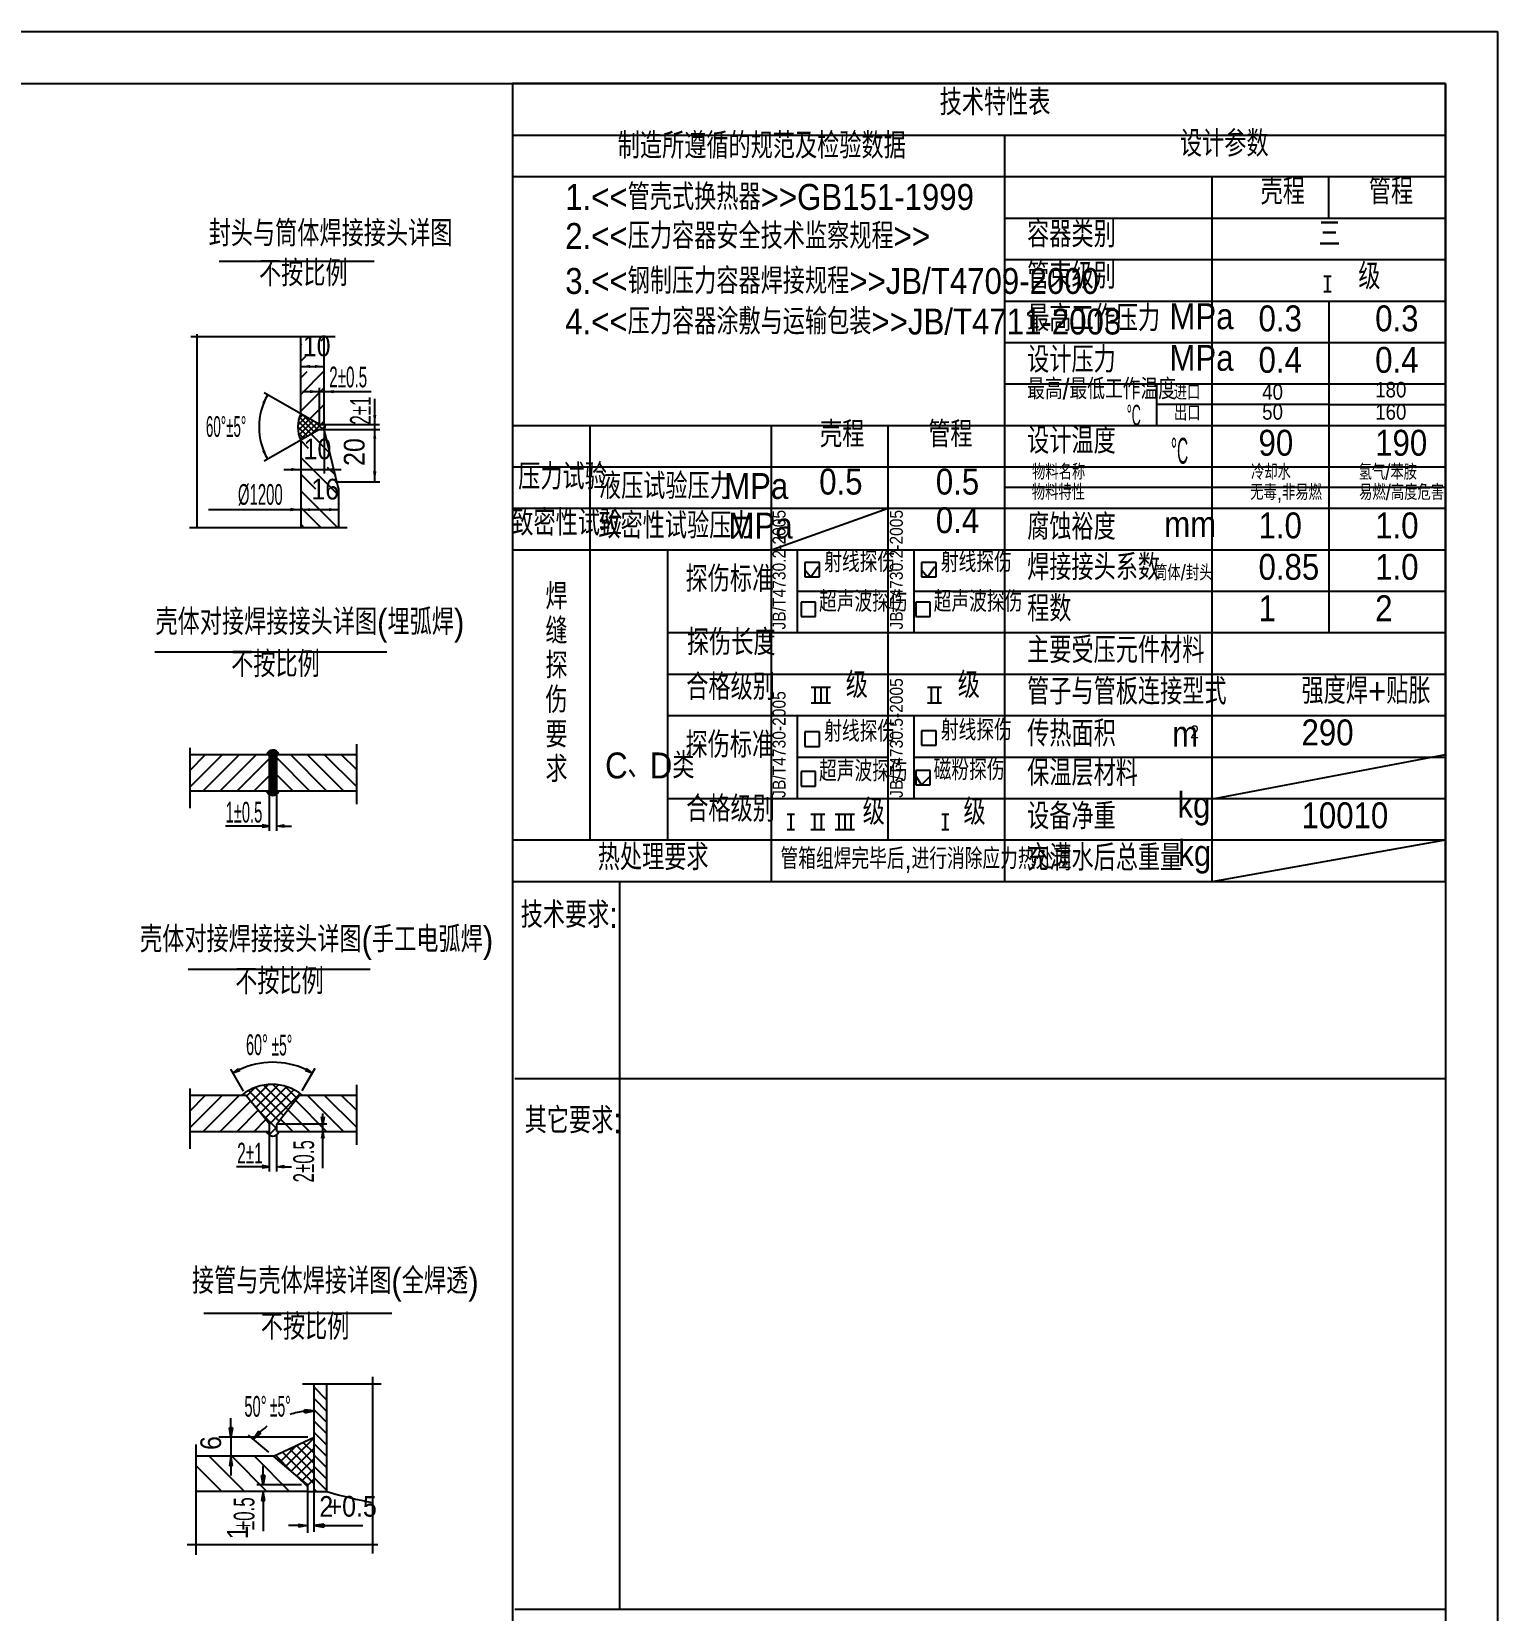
# Model space of a CAD drawing. Extents: x -3738 to 8162, y -7789 to 9011.
# Drawn here: x 2507 to 8162, y 2917 to 9011 of the extents above; entities that cross this region are included whole.
import ezdxf
from ezdxf.enums import TextEntityAlignment as Align

# ---------------------------------------------------------------- set-up
doc = ezdxf.new("R2010")
doc.units = 0
for name, color, linetype in [('1', 7, 'Continuous'), ('11', 3, 'Continuous'), ('12', 7, 'Continuous'), ('17', 7, 'Continuous'), ('2', 4, 'Continuous'), ('25', 4, 'Continuous'), ('3', 7, 'Continuous'), ('70', 8, 'Continuous'), ('8', 3, 'Continuous'), ('9', 134, 'Continuous')]:
    doc.layers.add(name, color=color, linetype=linetype)
doc.styles.add('style1', font='cadt_en.shx', dxfattribs={"width": 0.531562, "bigfont": 'cadt_hz.shx'})
doc.styles.add('style125', font='cadt_en.shx', dxfattribs={"width": 0.495841, "bigfont": 'cadt_hz.shx'})
doc.styles.add('style126', font='cadt_en.shx', dxfattribs={"width": 0.530675, "bigfont": 'cadt_hz.shx'})
doc.styles.add('style127', font='cadt_en.shx', dxfattribs={"width": 0.519182, "bigfont": 'cadt_hz.shx'})
doc.styles.add('style128', font='cadt_en.shx', dxfattribs={"width": 0.611965, "bigfont": 'cadt_hz.shx'})
doc.styles.add('style129', font='cadt_en.shx', dxfattribs={"width": 0.557014, "bigfont": 'cadt_hz.shx'})
doc.styles.add('style130', font='cadt_en.shx', dxfattribs={"width": 0.538058, "bigfont": 'cadt_hz.shx'})
doc.styles.add('style131', font='cadt_en.shx', dxfattribs={"width": 0.482657, "bigfont": 'cadt_hz.shx'})
doc.styles.add('style132', font='cadt_en.shx', dxfattribs={"width": 0.6125, "bigfont": 'cadt_hz.shx'})
doc.styles.add('style133', font='cadt_en.shx', dxfattribs={"width": 0.54814, "bigfont": 'cadt_hz.shx'})
doc.styles.add('style134', font='cadt_en.shx', dxfattribs={"width": 0.611965, "bigfont": 'cadt_hz.shx'})
doc.styles.add('style135', font='cadt_en.shx', dxfattribs={"width": 0.495841, "bigfont": 'cadt_hz.shx'})
doc.styles.add('style136', font='cadt_en.shx', dxfattribs={"width": 0.529315, "bigfont": 'cadt_hz.shx'})
doc.styles.add('style53', font='cadt_en.shx', dxfattribs={"width": 0.444638, "bigfont": 'cadt_hz.shx'})
doc.styles.add('style54', font='cadt_en.shx', dxfattribs={"width": 0.452438, "bigfont": 'cadt_hz.shx'})

# ---------------------------------------------------------------- blocks, each defined once
blk = doc.blocks.new('*U76')
at = {"layer": '25'}
for p, q in [((-3717.8, 9011.3), (8162.2, 9011.3)), ((8162.2, 9011.3), (8162.2, -7788.7))]:
    blk.add_line(p, q, dxfattribs=at)
blk = doc.blocks.new('*U82')
at = {"layer": '1'}
for p, q in [((3413.8, 6221), (3429.7, 6237)), ((3414.5, 6223.4), (3416.9, 6221)), ((3417.1, 6227.8), (3424, 6221)), ((3420.4, 6231.6), (3452.7, 6199.4)), ((3420.8, 6221), (3438, 6238.1)), ((3424.5, 6234.6), (3452.7, 6206.4)), ((3424.9, 6218), (3444.2, 6237.2)), ((3424.9, 6210.9), (3449.2, 6235.2)), ((3424.9, 6203.8), (3453.5, 6232.4)), ((3424.9, 6196.7), (3457, 6228.8)), ((3424.9, 6220.1), (3452.7, 6192.3)), ((3424.9, 6189.7), (3452.7, 6217.4)), ((3429.3, 6236.8), (3452.7, 6213.5)), ((3435.2, 6238.1), (3452.7, 6220.6)), ((3442.7, 6237.6), (3459.3, 6221)), ((3456.2, 6221), (3459.8, 6224.6)), ((3424.9, 6213), (3452.7, 6185.2)), ((3424.9, 6182.6), (3452.7, 6210.4)), ((3424.9, 6205.9), (3452.7, 6178.1)), ((3424.9, 6175.5), (3452.7, 6203.3)), ((3424.9, 6198.8), (3452.7, 6171.1)), ((3424.9, 6168.5), (3452.7, 6196.2)), ((3424.9, 6191.8), (3452.7, 6164)), ((3424.9, 6161.4), (3452.7, 6189.2)), ((3424.9, 6184.7), (3452.7, 6156.9)), ((3424.9, 6154.3), (3452.7, 6182.1)), ((3424.9, 6177.6), (3452.7, 6149.9)), ((3424.9, 6147.2), (3452.7, 6175)), ((3424.9, 6170.6), (3452.7, 6142.8)), ((3424.9, 6140.2), (3452.7, 6167.9)), ((3424.9, 6163.5), (3452.7, 6135.7)), ((3424.9, 6133.1), (3452.7, 6160.9)), ((3424.9, 6156.4), (3452.7, 6128.6)), ((3424.9, 6126), (3452.7, 6153.8)), ((3424.9, 6149.3), (3452.7, 6121.6)), ((3424.9, 6119), (3452.7, 6146.7)), ((3424.9, 6142.3), (3452.7, 6114.5)), ((3424.9, 6111.9), (3452.7, 6139.7)), ((3424.9, 6135.2), (3452.7, 6107.4)), ((3424.9, 6104.8), (3452.7, 6132.6)), ((3424.9, 6128.1), (3452.7, 6100.4)), ((3424.9, 6097.7), (3452.7, 6125.5)), ((3424.9, 6121.1), (3452.7, 6093.3)), ((3424.9, 6090.7), (3452.7, 6118.4)), ((3424.9, 6114), (3452.7, 6086.2)), ((3424.9, 6083.6), (3452.7, 6111.4)), ((3424.9, 6106.9), (3458.1, 6073.7)), ((3424.9, 6076.5), (3452.7, 6104.3)), ((3424.9, 6099.8), (3454.8, 6070)), ((3424.9, 6069.5), (3452.7, 6097.2)), ((3424.9, 6092.8), (3450.8, 6066.9)), ((3424.9, 6085.7), (3446, 6064.5)), ((3424.9, 6078.6), (3440.3, 6063.2)), ((3424.9, 6071.6), (3433, 6063.4)), ((3427.5, 6065.1), (3452.7, 6090.2)), ((3433, 6063.4), (3452.7, 6083.1)), ((3439.8, 6063.1), (3457.6, 6081)), ((3450.2, 6066.5), (3459.1, 6075.4, 1)), ((3457.9, 6081), (3460.6, 6078.3))]:
    blk.add_line(p, q, dxfattribs=at)
blk = doc.blocks.new('*U205')
at = {"layer": '1'}
for p, q in [((-3217.8, 8811.3), (7962.2, 8811.3)), ((7962.2, 8811.3), (7962.2, -7588.7))]:
    blk.add_line(p, q, dxfattribs=at)

msp = doc.modelspace()

# ---------------------------------------------------------------- linework, layer by layer
at = {"layer": '1'}
for p, q in [((4362.15543, 8811.31059), (4362.15543, 1414.28634)), ((3545.16244, 7536.28435), (3545.16244, 7832.63878)), ((3636.25326, 7494.2113), (3636.25326, 7832.63878)), ((3618.03509, 7494.2113), (3545.16244, 7536.28435)), ((3618.03509, 7475.99314), (3545.16244, 7433.92009)), ((3618.03509, 7494.2113), (3636.25326, 7494.2113)), ((3618.03509, 7475.99314), (3636.25326, 7475.99314)), ((3690.90775, 7248.26609), (3636.25326, 7475.99314, 6.28319)), ((3545.16244, 7433.92009), (3545.16244, 7096.25805)), ((3690.90775, 7248.26609), (3690.90775, 7096.25805)), ((3116.87128, 6220.97641), (3178.05396, 6220.97641)), ((3178.05396, 6220.97641), (3243.5213, 6220.97641)), ((3243.5213, 6220.97641), (3308.98864, 6220.97641)), ((3308.98864, 6220.97641), (3318.14144, 6220.97641)), ((3318.14144, 6220.97641), (3424.88038, 6220.97641)), ((3424.88038, 6080.98635), (3424.88038, 6220.97641)), ((3452.65582, 6080.98635), (3452.65582, 6220.97641)), ((3452.65582, 6220.97641), (3570.67386, 6220.97641)), ((3570.67386, 6220.97641), (3636.1412, 6220.97641)), ((3636.1412, 6220.97641), (3701.60854, 6220.97641)), ((3701.60854, 6220.97641), (3761.40273, 6220.97641)), ((3116.87128, 6080.98635), (3168.99859, 6080.98635)), ((3168.99859, 6080.98635), (3234.46593, 6080.98635)), ((3234.46593, 6080.98635), (3299.93327, 6080.98635)), ((3299.93327, 6080.98635), (3365.40061, 6080.98635)), ((3365.40061, 6080.98635), (3413.30386, 6080.98635)), ((3413.30386, 6080.98635), (3424.88038, 6080.98635)), ((3452.65582, 6080.98635), (3461.56372, 6080.98635)), ((3461.56372, 6080.98635), (3514.26189, 6080.98635)), ((3514.26189, 6080.98635), (3571.88096, 6080.98635)), ((3571.88096, 6080.98635), (3579.72923, 6080.98635)), ((3579.72923, 6080.98635), (3645.19657, 6080.98635)), ((3645.19657, 6080.98635), (3710.66391, 6080.98635)), ((3710.66391, 6080.98635), (3761.40273, 6080.98635)), ((3116.87128, 4906.12701), (3178.05396, 4906.12701)), ((3178.05396, 4906.12701), (3243.5213, 4906.12701)), ((3243.5213, 4906.12701), (3308.98864, 4906.12701)), ((3308.98864, 4906.12701), (3318.14144, 4906.12701)), ((3318.14144, 4906.12701), (3333.21253, 4906.12701)), ((3351.81636, 4883.48739), (3333.21253, 4906.12701)), ((3381.34695, 4847.55064), (3351.81636, 4883.48739)), ((3496.02858, 4849.83761), (3524.81594, 4886.51759)), ((3524.81594, 4886.51759), (3540.2059, 4906.12701)), ((3540.2059, 4906.12701), (3551.04243, 4906.12701)), ((3551.04243, 4906.12701), (3570.67386, 4906.12701)), ((3570.67386, 4906.12701), (3636.1412, 4906.12701)), ((3636.1412, 4906.12701), (3701.60854, 4906.12701)), ((3701.60854, 4906.12701), (3761.40273, 4906.12701)), ((3410.87753, 4811.61388), (3381.34695, 4847.55064)), ((3467.24122, 4813.15763), (3496.02858, 4849.83761)), ((3116.87128, 4766.13696), (3168.99859, 4766.13696)), ((3168.99859, 4766.13696), (3234.46593, 4766.13696)), ((3234.46593, 4766.13696), (3299.93327, 4766.13696)), ((3299.93327, 4766.13696), (3365.40061, 4766.13696)), ((3365.40061, 4766.13696), (3413.30386, 4766.13696, 6.28319)), ((3424.88038, 4794.57335), (3410.87753, 4811.61388)), ((3413.30386, 4766.13696), (3424.88038, 4766.13696)), ((3424.88038, 4766.13696), (3424.88038, 4794.57335)), ((3452.65582, 4794.57335), (3467.24122, 4813.15763)), ((3452.65582, 4766.13696), (3452.65582, 4794.57335)), ((3452.65582, 4766.13696), (3461.56372, 4766.13696)), ((3461.56372, 4766.13696), (3514.26189, 4766.13696)), ((3514.26189, 4766.13696), (3571.88096, 4766.13696)), ((3571.88096, 4766.13696), (3579.72923, 4766.13696, 6.28319)), ((3579.72923, 4766.13696), (3645.19657, 4766.13696)), ((3645.19657, 4766.13696), (3710.66391, 4766.13696)), ((3710.66391, 4766.13696), (3761.40273, 4766.13696)), ((3597.05725, 3376.80506), (3597.05725, 3791.58925)), ((3646.43581, 3376.722), (3646.43581, 3791.58925)), ((3439.99805, 3512.56589), (3597.05725, 3585.461)), ((3439.99805, 3512.56589), (3140.93732, 3512.56589)), ((3526.58807, 3439.90823), (3439.99805, 3512.56589)), ((3572.36797, 3401.49434), (3526.58807, 3439.90823)), ((3572.36797, 3376.80506), (3140.93732, 3376.80506)), ((3572.36797, 3394.12834), (3572.36797, 3401.49434)), ((3572.36797, 3376.80506), (3572.36797, 3394.12834)), ((3572.36797, 3376.80506), (3646.18078, 3376.80506))]:
    msp.add_line(p, q, dxfattribs=at)
for centre, radius, start, end in [((3660.60898, 7485.10222), 126.28347, 156.090350825, 203.909649175), ((3625.62599, 7485.10222), 13.99693, 319.398705355, 400.601294645), ((3437.43379, 6212.96524), 25.19075, 93.439148439, 163.313184543), ((3437.43379, 6212.96524), 25.19075, 16.686815457, 93.439148439), ((3437.43379, 6088.21963), 25.19075, 196.686815457, 266.560851561), ((3437.43379, 6088.21963), 25.19075, 266.560851561, 343.313184543), ((3434.59193, 4763.81268), 183.88608, 50.707821783, 129.292178217), ((3437.43379, 4773.37023), 25.19075, 196.686815457, 266.560851561), ((3437.43379, 4773.37023), 25.19075, 266.560851561, 343.313184543), ((4104.71761, 4862.72863), 1554.98908, 252.859428373, 259.564538072)]:
    msp.add_arc(centre, radius, start, end, dxfattribs=at)
at = {"layer": '17'}
msp.add_line((3230.08024, 8124.5516), (3828.00096, 8124.5516, 1), dxfattribs=at)
at = {"layer": '2'}
for p, q in [((7512.15543, 8291.31059), (7512.15543, 8451.31059)), ((6262.15543, 8291.31059), (7962.15543, 8291.31059, 1)), ((6262.15543, 8131.31059), (7962.15543, 8131.31059)), ((7493.08064, 8067.6448), (7521.06648, 8067.6448)), ((7507.07356, 8067.6448), (7507.07356, 8007.79327)), ((7493.08064, 8007.79327), (7521.06648, 8007.79327)), ((6262.15543, 7971.31059), (7962.15543, 7971.31059)), ((7512.15543, 7971.31059), (7512.15543, 6691.31059)), ((3678.08078, 7832.63878), (3120.71488, 7832.63878, 1)), ((3144.36284, 7843.20276), (3144.36284, 7096.25805)), ((6262.15543, 7811.31059), (7962.15543, 7811.31059)), ((6262.15543, 7651.31059), (7962.15543, 7651.31059)), ((6847.18063, 7651.31059), (6847.18063, 7491.31059)), ((7512.15543, 7571.31059), (6847.18063, 7571.31059)), ((7512.15543, 7571.31059), (7962.15543, 7571.31059)), ((4362.15543, 7491.31059), (7962.15543, 7491.31059)), ((4362.15543, 7331.31059), (7962.15543, 7331.31059)), ((7062.15543, 7251.31059), (6262.15543, 7251.31059)), ((7512.15543, 7251.31059), (7062.15543, 7251.31059)), ((7962.15543, 7251.31059), (7512.15543, 7251.31059)), ((4362.15543, 7171.31059), (7962.15543, 7171.31059)), ((5362.15543, 7011.31059), (5812.15543, 7171.31059)), ((3299.57645, 7096.25805), (3116.056, 7096.25805)), ((3723.87136, 7096.25805), (3271.63773, 7096.25805)), ((4362.15543, 7011.31059), (7962.15543, 7011.31059)), ((5462.15543, 6691.31059), (5462.15543, 7011.31059)), ((5912.15543, 6691.31059), (5912.15543, 7011.31059)), ((5546.21411, 6962.38184), (5490.21411, 6962.38184)), ((5490.21411, 6962.38184), (5490.21411, 6906.38184)), ((5546.21411, 6906.38184), (5546.21411, 6962.38184)), ((5996.21411, 6962.38184), (5940.21411, 6962.38184)), ((5940.21411, 6962.38184), (5940.21411, 6906.38184)), ((5996.21411, 6906.38184), (5996.21411, 6962.38184)), ((5490.21411, 6934.16221), (5513.8827, 6906.38184)), ((5490.21411, 6906.38184), (5546.21411, 6906.38184)), ((5513.8827, 6906.38184), (5541.86854, 6946.38184)), ((5940.21411, 6934.16221), (5963.8827, 6906.38184)), ((5940.21411, 6906.38184), (5996.21411, 6906.38184)), ((5963.8827, 6906.38184), (5991.86854, 6946.38184)), ((5462.15543, 6851.31059), (5812.15543, 6851.31059)), ((5912.15543, 6851.31059), (7962.15543, 6851.31059)), ((5475.9208, 6809.0824), (5475.9208, 6753.0824)), ((5531.9208, 6809.0824), (5475.9208, 6809.0824)), ((5531.9208, 6753.0824), (5531.9208, 6809.0824)), ((5918.18562, 6809.0824), (5918.18562, 6753.0824)), ((5974.18562, 6809.0824), (5918.18562, 6809.0824)), ((5974.18562, 6753.0824), (5974.18562, 6809.0824)), ((5475.9208, 6753.0824), (5531.9208, 6753.0824)), ((5918.18562, 6753.0824), (5974.18562, 6753.0824)), ((4962.15543, 6691.31059), (7962.15543, 6691.31059)), ((4962.15543, 6531.31059), (7962.15543, 6531.31059)), ((5514.80947, 6480.69602), (5542.79531, 6480.69602)), ((5528.80239, 6480.69602), (5528.80239, 6420.84449)), ((5537.74744, 6480.69602), (5565.73328, 6480.69602)), ((5551.74036, 6480.69602), (5551.74036, 6420.84449)), ((5560.6854, 6480.69602), (5588.67124, 6480.69602)), ((5574.67832, 6480.69602), (5574.67832, 6420.84449)), ((5963.8827, 6480.69602), (5991.86854, 6480.69602)), ((5977.87562, 6480.69602), (5977.87562, 6420.84449)), ((5989.11018, 6480.69602), (6017.09602, 6480.69602)), ((6003.1031, 6480.69602), (6003.1031, 6420.84449)), ((5514.80947, 6420.84449), (5542.79531, 6420.84449)), ((5537.74744, 6420.84449), (5565.73328, 6420.84449)), ((5560.6854, 6420.84449), (5588.67124, 6420.84449)), ((5963.8827, 6420.84449), (5991.86854, 6420.84449)), ((5989.11018, 6420.84449), (6017.09602, 6420.84449)), ((4962.15543, 6371.31059), (7962.15543, 6371.31059)), ((5462.15543, 6051.31059), (5462.15543, 6371.31059)), ((5912.15543, 6051.31059), (5912.15543, 6371.31059)), ((5490.21411, 6308.08116), (5490.21411, 6252.08116)), ((5546.21411, 6308.08116), (5490.21411, 6308.08116)), ((5546.21411, 6252.08116), (5546.21411, 6308.08116)), ((5996.21411, 6312.84806), (5940.21411, 6312.84806)), ((5940.21411, 6312.84806), (5940.21411, 6256.84806)), ((5996.21411, 6256.84806), (5996.21411, 6312.84806)), ((5490.21411, 6252.08116), (5546.21411, 6252.08116)), ((5940.21411, 6256.84806), (5996.21411, 6256.84806)), ((7070.54989, 6051.31059), (7962.15543, 6220.64014)), ((5462.15543, 6211.31059), (5812.15543, 6211.31059)), ((5912.15543, 6211.31059), (7962.15543, 6211.31059)), ((5974.18562, 6159.54862), (5918.18562, 6159.54862)), ((5918.18562, 6159.54862), (5918.18562, 6103.54862)), ((5974.18562, 6103.54862), (5974.18562, 6159.54862)), ((5475.9208, 6154.78171), (5475.9208, 6098.78171, 1)), ((5531.9208, 6154.78171), (5475.9208, 6154.78171)), ((5475.9208, 6098.78171), (5531.9208, 6098.78171)), ((5531.9208, 6098.78171), (5531.9208, 6154.78171)), ((5918.18562, 6137.38184), (5940.21411, 6103.54862)), ((5918.18562, 6103.54862), (5974.18562, 6103.54862)), ((5940.21411, 6103.54862), (5974.18562, 6137.38184)), ((3422.979, 6067.58876), (3424.88038, 6069.49013)), ((4962.15543, 6051.31059), (7962.15543, 6051.31059)), ((5422.12459, 5991.16221), (5450.11043, 5991.16221)), ((5436.11751, 5991.16221), (5436.11751, 5931.31068)), ((5513.8827, 5991.16221), (5541.86854, 5991.16221)), ((5527.87562, 5991.16221), (5527.87562, 5931.31068)), ((5539.11018, 5991.16221), (5567.09602, 5991.16221)), ((5553.1031, 5991.16221), (5553.1031, 5931.31068)), ((5607.80947, 5991.16221), (5635.79531, 5991.16221)), ((5621.80239, 5991.16221), (5621.80239, 5931.31068)), ((5630.74744, 5991.16221), (5658.73328, 5991.16221)), ((5644.74036, 5991.16221), (5644.74036, 5931.31068)), ((5653.6854, 5991.16221), (5681.67124, 5991.16221)), ((5667.67832, 5991.16221), (5667.67832, 5931.31068)), ((6018.12459, 5991.16221), (6046.11043, 5991.16221)), ((6032.11751, 5991.16221), (6032.11751, 5931.31068)), ((5422.12459, 5931.31068), (5450.11043, 5931.31068)), ((5513.8827, 5931.31068), (5541.86854, 5931.31068)), ((5539.11018, 5931.31068), (5567.09602, 5931.31068)), ((5607.80947, 5931.31068), (5635.79531, 5931.31068)), ((5630.74744, 5931.31068), (5658.73328, 5931.31068)), ((5653.6854, 5931.31068), (5681.67124, 5931.31068)), ((6018.12459, 5931.31068), (6046.11043, 5931.31068)), ((4362.15543, 5891.31059), (7962.15543, 5891.31059)), ((7062.15543, 5731.31059), (7962.15543, 5891.31059, 1)), ((4775.64293, 5731.31059), (4775.64293, 2922.31059)), ((3354.11651, 4880.68826), (3420.5934, 4947.16515)), ((3370.69327, 4936.23962), (3478.90879, 4828.0241)), ((3371.87179, 4859.08126), (3458.87842, 4946.08789)), ((3389.62708, 4837.47427), (3490.98949, 4938.83668)), ((3401.5833, 4944.71187), (3496.21721, 4850.07796)), ((3437.9901, 4947.66735), (3513.52563, 4872.13182)), ((3484.11515, 4940.90457), (3530.83404, 4894.18568)), ((4371.15543, 4970.00545), (7962.15543, 4970.00545, 1)), ((3336.36123, 4902.29525), (3370.07533, 4936.00936)), ((3343.83117, 4923.73945), (3461.60038, 4805.97024)), ((3407.38236, 4815.86727), (3518.79983, 4927.28475)), ((3424.88038, 4794.00301), (3543.12835, 4912.25099)), ((3384.52417, 4843.68417), (3452.65582, 4775.55252)), ((3422.979, 4752.73936), (3452.65582, 4782.41618)), ((3465.75028, 3490.95721), (3528.37858, 3553.58551)), ((3487.15329, 3472.99794), (3597.05725, 3582.9019)), ((3501.43691, 3541.08121), (3597.05725, 3445.46087)), ((3508.55631, 3455.03868), (3597.05725, 3543.53962)), ((3528.32142, 3553.55898), (3597.05725, 3484.82315)), ((3555.20592, 3566.03675), (3597.05725, 3524.18542)), ((3447.6679, 3516.12566), (3509.79044, 3454.00312)), ((3474.5524, 3528.60343), (3597.05725, 3406.09859, 6.28319)), ((3529.95932, 3437.07942), (3597.05725, 3504.17735)), ((3551.36234, 3419.12016), (3597.05725, 3464.81507)), ((3572.36797, 3400.76351), (3597.05725, 3425.45279)), ((4371.15543, 2922.31059), (7962.15543, 2922.31059, 1))]:
    msp.add_line(p, q, dxfattribs=at)
at = {"layer": '25'}
for p, q in [((7962.15543, 8811.31059), (4362.15543, 8811.31059)), ((7962.15543, 5731.31059), (7962.15543, 8811.31059)), ((4362.15543, 8611.31059), (7962.15543, 8611.31059)), ((6262.15543, 5731.31059), (6262.15543, 8611.31059)), ((4362.15543, 8451.31059), (7962.15543, 8451.31059, 1)), ((7062.15543, 5731.31059), (7062.15543, 8451.31059)), ((4662.15543, 5891.31059), (4662.15543, 7491.31059, 1)), ((5362.15543, 5731.31059), (5362.15543, 7491.31059)), ((5812.15543, 5891.31059), (5812.15543, 7491.31059)), ((4962.15543, 5891.31059), (4962.15543, 7011.31059)), ((4362.15543, 5731.31059), (7962.15543, 5731.31059, 1))]:
    msp.add_line(p, q, dxfattribs=at)
at = {"layer": '3'}
for p, q in [((3545.16244, 7684.26445), (3545.16244, 7733.89378)), ((3545.16244, 7718.71198), (3636.25326, 7718.71198)), ((3636.25326, 7685.30512), (3636.25326, 7733.89378)), ((3552.4497, 7621.54844), (3816.67248, 7621.54844)), ((3618.03509, 7494.2113), (3618.03509, 7636.73024)), ((3636.25326, 7494.2113), (3636.25326, 7636.73024)), ((3545.16244, 7536.28435), (3404.58821, 7617.44492)), ((3830.8061, 7475.99314), (3830.8061, 7593.91602)), ((3636.25326, 7494.2113), (3849.09326, 7494.2113)), ((3636.25326, 7475.99314), (3636.25326, 7305.76693, 6.28319)), ((3636.25326, 7475.99314), (3850.00579, 7475.99314)), ((3545.16244, 7433.92009), (3404.58821, 7352.75952)), ((3545.16244, 7433.92009), (3545.16244, 7305.76693)), ((3479.57705, 7320.94874), (3701.83865, 7320.94874)), ((3545.16244, 7198.80987), (3545.16244, 7150.91254)), ((3690.90775, 7197.34971), (3690.90775, 7150.91254)), ((3545.16244, 7166.09435), (3690.90775, 7166.09435))]:
    msp.add_line(p, q, dxfattribs=at)
msp.add_arc((3633.81249, 7485.10222), 249.5036, 150, 210, dxfattribs=at)
for points in [[(3545.16244, 7718.71198), (3581.59877, 7724.7847), (3581.59877, 7712.63925)], [(3636.25326, 7718.71198), (3599.81693, 7712.63925), (3599.81693, 7724.7847)], [(3618.03509, 7621.54844), (3581.59877, 7615.47572), (3581.59877, 7627.62116)], [(3636.25326, 7621.54844), (3672.68958, 7627.62116), (3672.68958, 7615.47572)], [(3417.73603, 7609.85402), (3407.33736, 7574.40897), (3396.40376, 7579.69746)], [(3830.8061, 7494.40131), (3824.73338, 7530.83764), (3836.87882, 7530.83764)], [(3830.8061, 7476.18315), (3836.87882, 7439.74682), (3824.73338, 7439.74682)], [(3417.73603, 7360.35042), (3396.40376, 7390.50698), (3407.33736, 7395.79547)], [(3545.16244, 7320.94874), (3508.72611, 7314.87602), (3508.72611, 7327.02146)], [(3636.25326, 7320.94874), (3672.68958, 7327.02146), (3672.68958, 7314.87602)], [(3545.16244, 7166.09435), (3581.59877, 7172.16707), (3581.59877, 7160.02163)], [(3690.90775, 7166.09435), (3654.47142, 7160.02163), (3654.47142, 7172.16707)]]:
    msp.add_solid(points, dxfattribs=at)
at = {"layer": '70'}
for p, q in [((2982.87197, 6616.61676), (3877.298, 6616.61676)), ((3116.87128, 6246.29496), (3116.87128, 6013.86094)), ((3116.87128, 6094.32638), (3243.5213, 6220.97641)), ((3116.87128, 6159.79372), (3178.05396, 6220.97641)), ((3168.99859, 6080.98635), (3308.98864, 6220.97641)), ((3234.46593, 6080.98635), (3374.45598, 6220.97641)), ((3645.19657, 6080.98635), (3505.20652, 6220.97641)), ((3710.66391, 6080.98635), (3570.67386, 6220.97641)), ((3761.40273, 6095.71488), (3636.1412, 6220.97641)), ((3761.40273, 6161.18222), (3701.60854, 6220.97641)), ((3761.40273, 6029.27219), (3761.40273, 6260.28517)), ((3299.93327, 6080.98635), (3424.88038, 6205.93346)), ((3579.72923, 6080.98635), (3452.65582, 6208.05977)), ((3365.40061, 6080.98635), (3424.88038, 6140.46612)), ((3514.26189, 6080.98635), (3452.65582, 6142.59243)), ((3424.88038, 5926.10059), (3424.88038, 6091.50062)), ((3453.58648, 5926.10059), (3453.58648, 6068.88923)), ((3397.10494, 5944.61755), (3255.05966, 5944.61755)), ((3424.88038, 5944.61755), (3397.10494, 5949.24679)), ((3397.10494, 5939.98831), (3424.88038, 5944.61755)), ((3401.77966, 5939.98831), (3401.77966, 5949.24679)), ((3453.58648, 5944.61755), (3481.36192, 5949.24679)), ((3481.36192, 5939.98831), (3453.58648, 5944.61755)), ((3481.36192, 5939.98831), (3481.36192, 5949.24679)), ((3481.36192, 5944.61755), (3509.13736, 5944.61755)), ((3110.74785, 5392.76736), (3812.63059, 5392.76736, 1)), ((3273.83528, 5006.62685), (3323.79347, 4922.06938)), ((3283.25434, 4990.68448), (3305.61732, 5007.79593)), ((3309.95817, 4999.61813), (3283.25434, 4990.68448)), ((3309.95817, 4999.61813), (3305.61732, 5007.79593)), ((3599.11986, 5008.46219), (3549.44446, 4922.17465)), ((3563.07836, 5001.04631), (3567.32665, 5009.27257)), ((3563.07836, 5001.04631), (3589.8813, 4992.41455)), ((3589.8813, 4992.41455), (3567.32665, 5009.27257)), ((3761.40273, 4714.42279), (3761.40273, 4945.43577)), ((3116.87128, 4931.44557), (3116.87128, 4699.01155)), ((3116.87128, 4779.47699), (3243.5213, 4906.12701)), ((3116.87128, 4844.94432), (3178.05396, 4906.12701)), ((3168.99859, 4766.13696), (3308.98864, 4906.12701)), ((3234.46593, 4766.13696), (3351.81636, 4883.48739)), ((3645.19657, 4766.13696), (3524.81594, 4886.51759)), ((3710.66391, 4766.13696), (3570.67386, 4906.12701)), ((3761.40273, 4780.86548), (3636.1412, 4906.12701)), ((3761.40273, 4846.33282), (3701.60854, 4906.12701)), ((3299.93327, 4766.13696), (3381.34695, 4847.55064, 6.28319)), ((3579.72923, 4766.13696), (3496.02858, 4849.83761)), ((3630.60929, 4794.71609), (3625.98005, 4822.49153)), ((3630.60929, 4806.97746), (3630.60929, 4834.7529)), ((3635.23853, 4822.49153), (3630.60929, 4794.71609)), ((3365.40061, 4766.13696), (3410.87753, 4811.61388)), ((3424.88038, 4611.2512), (3424.88038, 4776.65122)), ((3645.41163, 4794.19895), (3452.36198, 4794.19895)), ((3453.58648, 4611.2512), (3453.58648, 4754.03983)), ((3514.26189, 4766.13696), (3467.24122, 4813.15763)), ((3630.60929, 4766.13696), (3625.98005, 4738.36152)), ((3630.60929, 4623.89693), (3630.60929, 4794.19895)), ((3635.23853, 4738.36152), (3630.60929, 4766.13696)), ((3424.88038, 4629.76816), (3397.10494, 4634.3974)), ((3401.77966, 4625.13892), (3401.77966, 4634.3974)), ((3453.58648, 4629.76816), (3481.36192, 4634.3974)), ((3481.36192, 4625.13892), (3481.36192, 4634.3974)), ((3397.10494, 4629.76816), (3297.81218, 4629.76816)), ((3397.10494, 4625.13892), (3424.88038, 4629.76816)), ((3481.36192, 4625.13892), (3453.58648, 4629.76816, 6.28319)), ((3481.36192, 4629.76816), (3509.13736, 4629.76816)), ((3172.06044, 4064.2409), (3896.20063, 4064.2409, 1)), ((3552.02818, 3791.58925), (3855.66331, 3791.58925)), ((3646.43581, 3729.29344), (3594.33444, 3781.3948)), ((3823.06575, 3136.61539), (3823.06575, 3818.28046)), ((3597.05725, 3735.0271), (3646.43581, 3685.64854)), ((3276.11767, 3622.49492), (3276.11767, 3659.52884)), ((3560.46272, 3679.57897), (3559.71862, 3691.90116)), ((3597.05725, 3687.97238), (3559.71862, 3691.90116)), ((3560.46272, 3679.57897), (3597.05725, 3687.97238)), ((3597.05725, 3691.38221), (3646.43581, 3642.00365)), ((3282.28998, 3622.49492), (3269.94535, 3622.49492)), ((3276.11767, 3585.461), (3269.94535, 3622.49492)), ((3282.28998, 3622.49492), (3276.11767, 3585.461, 6.28319)), ((3361.73238, 3578.23859), (3382.72357, 3609.36701)), ((3391.68461, 3600.87644), (3361.73238, 3578.23859)), ((3391.68461, 3600.87644), (3382.72357, 3609.36701)), ((3597.05725, 3647.73732), (3646.43581, 3598.35876)), ((3597.05725, 3604.09243), (3646.43581, 3554.71387)), ((3140.93732, 3558.24501), (3140.93732, 3131.5266)), ((3572.36797, 3585.461), (3228.74735, 3585.461)), ((3276.11767, 3585.461), (3276.11767, 3438.49805)), ((3342.81929, 3594.10855), (3421.08496, 3528.43586)), ((3597.05725, 3560.44753), (3646.43581, 3511.06897)), ((3240.5321, 3376.80506), (3142.4976, 3474.83956)), ((3192.06106, 3512.56589), (3327.82189, 3376.80506)), ((3276.11767, 3512.56589), (3269.94535, 3475.53197)), ((3282.28998, 3475.53197), (3269.94535, 3475.53197, 6.28319)), ((3282.28998, 3475.53197), (3276.11767, 3512.56589)), ((3279.35084, 3512.56589), (3415.11167, 3376.80506)), ((3366.64063, 3512.56589), (3502.40146, 3376.80506)), ((3400.53688, 3438.52826), (3400.53688, 3475.56218)), ((3597.05725, 3516.80264), (3646.43581, 3467.42408)), ((3406.7092, 3438.52826), (3394.36456, 3438.52826)), ((3400.53688, 3401.49434), (3394.36456, 3438.52826)), ((3406.7092, 3438.52826), (3400.53688, 3401.49434)), ((3526.58807, 3439.90823), (3572.36797, 3394.12834)), ((3597.05725, 3473.15775), (3646.43581, 3423.77919)), ((3597.05725, 3429.51285), (3646.43581, 3380.13429)), ((3547.67869, 3401.49434), (3375.8476, 3401.49434)), ((3400.53688, 3376.80506), (3394.36456, 3339.77114)), ((3406.7092, 3339.77114), (3400.53688, 3376.80506)), ((3572.36797, 3216.29173), (3572.36797, 3376.80506)), ((3597.05725, 3385.86796), (3606.12015, 3376.80506)), ((3597.05725, 3220.71952), (3597.05725, 3376.80506)), ((3406.7092, 3339.77114), (3394.36456, 3339.77114)), ((3400.53688, 3339.77114), (3400.53688, 3222.88257)), ((3535.51863, 3244.68509), (3498.48471, 3244.68509)), ((3535.51863, 3250.85741), (3572.55255, 3244.68509)), ((3572.55255, 3244.68509), (3535.51863, 3238.51277)), ((3634.27575, 3250.85741), (3597.24183, 3244.68509)), ((3597.24183, 3244.68509), (3634.27575, 3238.51277)), ((3634.27575, 3250.85741), (3634.27575, 3238.51277)), ((3634.27575, 3244.68509), (3785.1191, 3244.68509)), ((3107.16994, 3171.50579), (3842.95586, 3171.50579))]:
    msp.add_line(p, q, dxfattribs=at)
for centre, radius, start, end in [((3438.05099, 4728.68114), 304.31523, 65.30244635, 115.344104076), ((3597.05725, 3380.77758), 307.1948, 96.911491781, 107.532230989), ((3597.05725, 3380.77758), 307.1948, 126.383933084, 133.088508219)]:
    msp.add_arc(centre, radius, start, end, dxfattribs=at)
for points in [[(3571.88096, 6109.56548), (3571.88096, 6109.56548), (3571.88096, 6109.56548)], [(3571.88096, 6080.98635), (3571.88096, 6080.98635), (3571.88096, 6080.98635)], [(3397.10494, 5939.98831), (3397.10494, 5949.24679), (3424.88038, 5944.61755)], [(3424.88038, 5944.61755), (3424.88038, 5944.61755), (3424.88038, 5944.61755)], [(3481.36192, 5939.98831), (3481.36192, 5949.24679), (3453.58648, 5944.61755)], [(3453.58648, 5944.61755), (3453.58648, 5944.61755), (3453.58648, 5944.61755)], [(3309.95817, 4999.61813), (3305.61732, 5007.79593), (3283.25434, 4990.68448)], [(3563.07836, 5001.04631), (3567.32665, 5009.27257), (3589.8813, 4992.41455)], [(3283.25434, 4990.68448), (3283.25434, 4990.68448), (3283.25434, 4990.68448)], [(3589.8813, 4992.41455), (3589.8813, 4992.41455), (3589.8813, 4992.41455)], [(3635.23853, 4822.49153), (3625.98005, 4822.49153), (3630.60929, 4794.71609)], [(3571.88096, 4794.71609), (3571.88096, 4794.71609), (3571.88096, 4794.71609)], [(3571.88096, 4766.13696), (3571.88096, 4766.13696), (3571.88096, 4766.13696)], [(3635.23853, 4738.36152), (3625.98005, 4738.36152), (3630.60929, 4766.13696)], [(3397.10494, 4625.13892), (3397.10494, 4634.3974), (3424.88038, 4629.76816)], [(3481.36192, 4625.13892), (3481.36192, 4634.3974), (3453.58648, 4629.76816)], [(3424.88038, 4629.76816), (3424.88038, 4629.76816), (3424.88038, 4629.76816)], [(3453.58648, 4629.76816), (3453.58648, 4629.76816), (3453.58648, 4629.76816)], [(3560.46272, 3679.57897), (3559.71862, 3691.90116), (3597.05725, 3687.97238)], [(3282.28998, 3622.49492), (3269.94535, 3622.49492), (3276.11767, 3585.461)], [(3391.68461, 3600.87644), (3382.72357, 3609.36701), (3361.73238, 3578.23859)], [(3276.11767, 3585.461), (3276.11767, 3585.461), (3276.11767, 3585.461)], [(3361.73238, 3578.23859), (3361.73238, 3578.23859), (3361.73238, 3578.23859)], [(3282.28998, 3475.53197), (3269.94535, 3475.53197), (3276.11767, 3512.56589)], [(3406.7092, 3438.52826), (3394.36456, 3438.52826), (3400.53688, 3401.49434)], [(3406.7092, 3339.77114), (3394.36456, 3339.77114), (3400.53688, 3376.80506)], [(3400.53688, 3401.49434), (3400.53688, 3401.49434), (3400.53688, 3401.49434)], [(3535.51863, 3250.85741), (3535.51863, 3238.51277), (3572.55255, 3244.68509)], [(3572.36797, 3274.74509), (3572.36797, 3274.74509), (3572.36797, 3274.74509)], [(3597.05725, 3274.74509), (3597.05725, 3274.74509), (3597.05725, 3274.74509)], [(3634.27575, 3250.85741), (3634.27575, 3238.51277), (3597.24183, 3244.68509)]]:
    msp.add_solid(points, dxfattribs=at)
at = {"layer": '8'}
for p, q in [((3830.8061, 7273.92314), (3830.8061, 7472.62581)), ((3545.16244, 7365.05475), (3545.16244, 7146.45146)), ((3687.98611, 7273.92314), (3850.8461, 7273.92314)), ((3189.90825, 7166.49146), (3545.16244, 7166.49146))]:
    msp.add_line(p, q, dxfattribs=at)
for points in [[(3830.8061, 7273.92314), (3824.1261, 7314.00314), (3837.4861, 7314.00314)], [(3545.16244, 7166.49146), (3505.08244, 7159.81146), (3505.08244, 7173.17146)]]:
    msp.add_solid(points, dxfattribs=at)
at = {"layer": '9'}
for p, q in [((3545.16244, 7803.41765), (3548.51122, 7806.76643)), ((3638.79451, 7832.63878), (3622.39326, 7816.23753)), ((3545.16244, 7739.00671), (3565.08815, 7758.93243)), ((3545.16244, 7610.18484), (3636.25326, 7701.27566, 1)), ((3545.16244, 7674.59578), (3570.39481, 7699.82815)), ((3545.16244, 7545.77391), (3636.25326, 7636.86473)), ((3579.9812, 7516.18173), (3636.25326, 7572.45379)), ((3534.5249, 7492.19574), (3566.36956, 7524.04041)), ((3535.08377, 7471.2843), (3579.9812, 7516.18173)), ((3536.04103, 7505.84687), (3584.97945, 7456.90845)), ((3538.43156, 7453.16178), (3593.59283, 7508.32305)), ((3538.62226, 7517.76341), (3552.75793, 7531.89909)), ((3540.19706, 7523.16116), (3598.59108, 7464.76713)), ((3543.81482, 7437.07473), (3607.20446, 7500.46437)), ((3553.16372, 7531.6648), (3612.20272, 7472.62581)), ((3603.96303, 7502.33581), (3630.3057, 7475.99314)), ((3622.4217, 7494.2113), (3636.25326, 7508.04286)), ((3534.32936, 7486.08823), (3571.36782, 7449.04977)), ((3536.34633, 7462.60096), (3557.75619, 7441.1911)), ((3584.97945, 7456.90845), (3658.47173, 7383.41618)), ((3585.30929, 7457.09888), (3622.4217, 7494.2113)), ((3625.67385, 7475.99314), (3638.97912, 7489.29841)), ((3630.3057, 7475.99314), (3636.25326, 7470.04558)), ((3633.55785, 7494.2113), (3639.1822, 7488.58695)), ((3545.16244, 7432.31453), (3574.44797, 7403.029)), ((3545.16244, 7367.9036), (3690.90775, 7222.15829)), ((3647.14745, 7330.32952), (3678.81202, 7298.66495)), ((3545.16244, 7303.49266), (3601.63838, 7247.01672)), ((3545.16244, 7239.08173), (3687.98611, 7096.25805)), ((3545.16244, 7174.67079), (3623.57518, 7096.25805)), ((3545.16244, 7110.25986), (3559.16424, 7096.25805))]:
    msp.add_line(p, q, dxfattribs=at)

# ---------------------------------------------------------------- block references
for name in ['*U76', '*U205', '*U82']:
    msp.add_blockref(name, (0, 0))

# ---------------------------------------------------------------- texts
at = {"layer": '11', "style": 'style1', "width": 0.9}
for s, height, p in [('技术特性表', 100, (6010.27252, 8658.17159)), ('制造所遵循的规范及检验数据', 100, (4768.12119, 8490.91733)), ('设计参数', 100, (6937.40242, 8498.74868)), ('1.<<管壳式换热器>>GB151-1999', 100, (4565.75388, 8293.04948)), ('壳程', 100, (7248.68717, 8313.99274)), ('管程', 100, (7666.19108, 8313.99274)), ('容器类别', 100, (6347.82712, 8148.69059)), ('2.<<压力容器安全技术监察规程>>', 100, (4565.75388, 8142.40742)), ('三', 100, (7471.52707, 8150.1548)), ('3.<<钢制压力容器焊接规程>>JB/T4709-2000', 100, (4565.75388, 7968.63772)), ('管束级别', 100, (6347.82712, 7988.69059)), ('级', 100, (7625.56273, 7986.5048)), ('4.<<压力容器涂敷与运输包装>>JB/T4711-2003', 100, (4565.75388, 7812.11864)), ('最高工作压力', 100, (6347.82712, 7824.69059)), ('MPa', 100, (6896.69583, 7832.66716)), ('0.3', 100, (7240.54989, 7824.29428)), ('0.3', 100, (7690.54989, 7824.29428)), ('设计压力', 100, (6347.82712, 7664.69059)), ('MPa', 100, (6896.69583, 7672.04871)), ('0.4', 100, (7240.54989, 7664.29428)), ('0.4', 100, (7690.54989, 7664.29428)), ('最高/最低工作温度', 80, (6347.82712, 7567.69059)), ('进口', 60, (6913.18063, 7571.31059)), ('40', 60, (7254.54989, 7572.29428)), ('180', 60, (7690.54989, 7581.29428)), ('出口', 60, (6914.18063, 7491.31059)), ('50', 60, (7254.54989, 7495.29428)), ('160', 60, (7690.54989, 7495.29428)), ('壳程', 100, (5548.68717, 7376.99274)), ('管程', 100, (5966.19108, 7376.99274)), ('设计温度', 100, (6347.82712, 7351.99793)), ('90', 100, (7240.54989, 7344.29428)), ('190', 100, (7690.54989, 7344.29428)), ('压力试验', 100, (4384.17381, 7213.37204)), ('液压试验压力', 100, (4695.7815, 7176.84781)), ('0.5', 100, (5545.54989, 7194.29428)), ('0.5', 100, (5995.54989, 7194.29428)), ('物料名称', 60, (6366.82712, 7263.61757)), ('冷却水', 60, (7211.54989, 7263.29428)), ('氢气/苯胺', 60, (7626.54989, 7263.29428)), ('MPa', 100, (5178.66333, 7177.22662)), ('物料特性', 60, (6365.82712, 7185.61757)), ('无毒,非易燃', 60, (7208.54989, 7185.29428)), ('易燃/高度危害', 60, (7628.54989, 7185.29428)), ('致密性试验', 100, (4357.75869, 7035.60186)), ('致密性试验压力', 100, (4693.71751, 7024.1261)), ('MPa', 100, (5195.72739, 7024.50492)), ('0.4', 100, (5995.54989, 7045.29428)), ('腐蚀裕度', 100, (6347.82712, 7019.46659)), ('mm', 100, (6876.79586, 7030.15272)), ('1.0', 100, (7240.54989, 7025.29428)), ('1.0', 100, (7690.54989, 7025.29428)), ('射线探伤', 80, (5564.981, 6900.57325)), ('射线探伤', 80, (6014.981, 6900.57325)), ('探伤标准', 100, (5029.80778, 6818.16555)), ('焊接接头系数', 100, (6347.82712, 6863.77642)), ('筒体/封头', 60, (6837.52722, 6874.77642)), ('0.85', 100, (7240.54989, 6865.29428)), ('1.0', 100, (7690.54989, 6865.29428)), ('焊', 100, (4489.26051, 6751.31253)), ('超声波探伤', 80, (5544.91434, 6747.19489)), ('超声波探伤', 80, (5987.17916, 6747.19489)), ('程数', 100, (6347.82712, 6703.77642)), ('1', 100, (7240.54989, 6705.29428)), ('2', 100, (7690.54989, 6705.29428)), ('缝', 100, (4489.26051, 6617.97919)), ('探伤长度', 100, (5035.23906, 6573.68931)), ('主要受压元件材料', 100, (6347.82712, 6543.77642)), ('探', 100, (4489.26051, 6484.64586)), ('合格级别', 100, (5032.52342, 6401.70619)), ('级', 100, (5648.16722, 6409.03136)), ('级', 100, (6080.16722, 6409.03136)), ('管子与管板连接型式', 100, (6347.82712, 6383.77642)), ('强度焊+贴胀', 100, (7406.37468, 6386.29428)), ('伤', 100, (4489.26051, 6351.31253)), ('要', 100, (4489.26051, 6217.97919)), ('射线探伤', 80, (5564.981, 6246.27256)), ('射线探伤', 80, (6014.981, 6251.03947)), ('传热面积', 100, (6347.82712, 6221.77642)), ('290', 100, (7406.37468, 6226.29428)), ('探伤标准', 100, (5029.80778, 6178.10863)), ('m', 100, (6907.31997, 6220.64014)), ('2', 50, (6977.16185, 6268.46216)), ('求', 100, (4489.26051, 6084.64586)), ('C、D类', 100, (4719.61035, 6098.71159)), ('超声波探伤', 80, (5544.91434, 6092.89421)), ('磁粉探伤', 80, (5987.17916, 6097.66111)), ('保温层材料', 100, (6347.82712, 6069.79438)), ('合格级别', 100, (5032.52342, 5931.23997)), ('级', 100, (5713.16722, 5919.49756)), ('级', 100, (6102.16722, 5919.49756)), ('设备净重', 100, (6347.82712, 5902.48093)), ('kg', 100, (6927.79386, 5946.65375)), ('10010', 100, (7406.37468, 5906.29428)), ('热处理要求', 100, (4691.2083, 5744.54066)), ('管箱组焊完毕后,进行消除应力热处理', 80, (5396.21411, 5754.84449)), ('充满水后总重量', 100, (6347.82712, 5742.48093)), ('kg', 100, (6930.95353, 5761.02487)), ('技术要求:', 100, (4393.82131, 5521.82147)), ('其它要求:', 100, (4409.15543, 4728.50545))]:
    msp.add_text(s, height=height, dxfattribs=at).set_placement(p, align=Align.BOTTOM_LEFT)
for s, p in [('JB/T4730.2-2005', (5430.62296, 6703.33811)), ('JB/T4730.2-2005', (5883.13142, 6703.33811)), ('JB/T4730.5-2005', (5883.13142, 6053.80433))]:
    msp.add_text(s, height=50, rotation=90, dxfattribs=at).set_placement(p, align=Align.BOTTOM_LEFT)
at = {"layer": '11', "attachment_point": 7}
for insert, char_height, style in [((6732.04037, 7489.81925), 80, 'style54'), ((6902.34523, 7341.86399), 100, 'style53')]:
    msp.add_mtext('%%dC', dxfattribs=dict(at, insert=insert, char_height=char_height, style=style))
at = {"layer": '12', "style": 'style1', "width": 0.9}
for s, p in [('10', (3553.18466, 7733.98053)), ('10', (3556.29687, 7336.21729)), ('16', (3586.27518, 7181.3629))]:
    msp.add_text(s, height=80, dxfattribs=at).set_placement(p, align=Align.BOTTOM_LEFT)
msp.add_text('20', height=80, rotation=90, dxfattribs=at).set_placement((3815.53753, 7334.81284), align=Align.BOTTOM_LEFT)
at = {"layer": '12', "char_height": 80, "attachment_point": 7}
for s, insert, style in [('2%%p0.5', (3655.23318, 7636.81699), 'style133'), ('60%%d%%p5%%d', (3179.34346, 7445.82158), 'style131'), ('%%c1200', (3303.03127, 7181.76003), 'style130')]:
    msp.add_mtext(s, dxfattribs=dict(at, insert=insert, style=style))
at = {"layer": '12', "insert": (3815.53755, 7494.29882), "char_height": 80, "attachment_point": 7, "rotation": 90, "style": 'style132'}
msp.add_mtext('2%%p1', dxfattribs=at)
at = {"layer": '2', "style": 'style1', "width": 0.9}
for s, height, p in [('封头与筒体焊接接头详图', 100, (3190.01376, 8152.14172)), ('不按比例', 100, (3384.40351, 7998.27672)), ('壳体对接焊接接头详图(埋弧焊)', 100, (2984.91323, 6652.51651)), ('不按比例', 100, (3276.84071, 6489.26763)), ('壳体对接焊接接头详图(手工电弧焊)', 100, (2925.22643, 5427.3659)), ('不按比例', 100, (3292.30813, 5265.41824)), ('接管与壳体焊接详图(全焊透)', 100, (3125.50497, 4109.14272)), ('不按比例', 100, (3391.20077, 3931.82185)), ('2', 80, (3616.9693, 3254.6109)), ('+0.5', 80, (3648.72275, 3255.2072))]:
    msp.add_text(s, height=height, dxfattribs=at).set_placement(p, align=Align.BOTTOM_LEFT)
for s, height, p in [('JB/T4730-2005', 50, (5430.62296, 6053.80433)), ('6', 80, (3262.07301, 3536.58249)), ('1', 80, (3365.30934, 3191.56412))]:
    msp.add_text(s, height=height, rotation=90, dxfattribs=at).set_placement(p, align=Align.BOTTOM_LEFT)
at = {"layer": '2', "char_height": 80, "attachment_point": 7}
for s, insert, style in [('1%%p0.5', (3255.42079, 5957.22702), 'style126'), ('60%%d', (3334.27812, 5059.68391), 'style127'), ('%%p5%%d', (3432.83317, 5058.00552), 'style125'), ('2%%p1', (3300.21573, 4642.37763), 'style129'), ('50%%d', (3327.90907, 3663.77086), 'style136'), ('%%p5%%d', (3426.81377, 3664.26232), 'style135')]:
    msp.add_mtext(s, dxfattribs=dict(at, insert=insert, style=style))
at = {"layer": '2', "char_height": 80, "attachment_point": 7, "rotation": 90}
for s, insert, style in [('2%%p0.5', (3597.72461, 4569.20733), 'style128'), ('%%p0.5', (3367.76161, 3227.12834), 'style134')]:
    msp.add_mtext(s, dxfattribs=dict(at, insert=insert, style=style))

doc.saveas('drawing.dxf')
